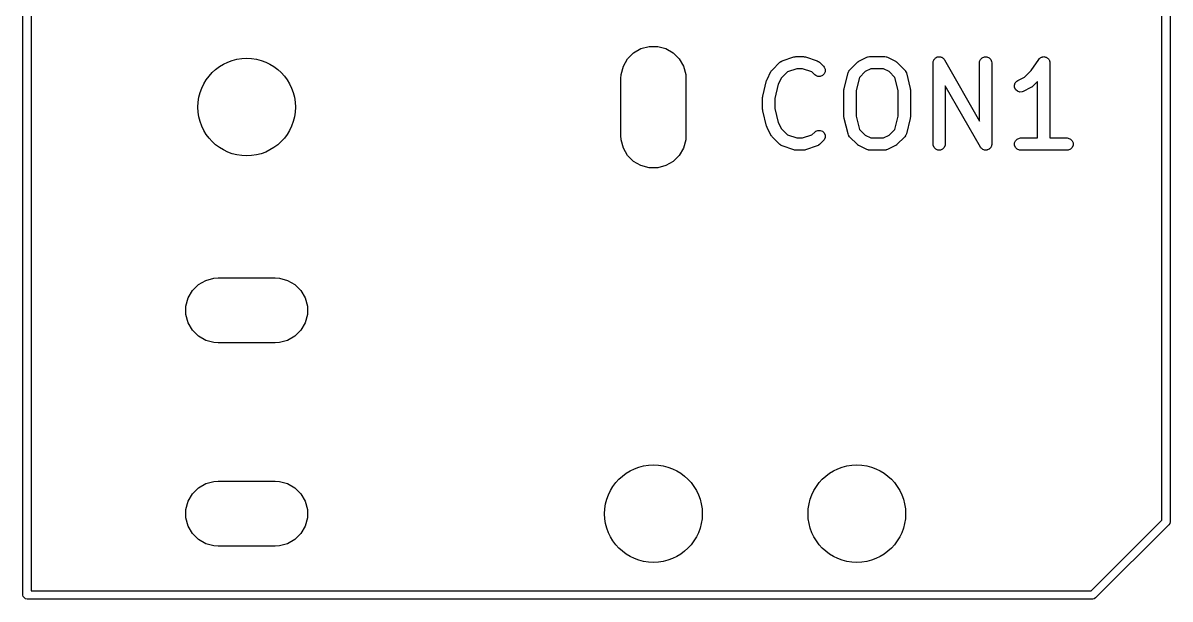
# Model space of a CAD drawing. Extents: x 2.26 to 6.35, y -6.6 to -4.52.
# Drawn here: x 5.761 to 6.316, y -5.163 to -4.884 of the extents above; entities that cross this region are included whole.
import ezdxf

# ---------------------------------------------------------------- set-up
doc = ezdxf.new("R2010")
doc.units = 0
doc.header["$MEASUREMENT"] = 0
doc.layers.add('BLACK', color=7, linetype='CONTINUOUS')

msp = doc.modelspace()

# ---------------------------------------------------------------- linework, layer by layer
at = {"layer": 'BLACK', "linetype": 'CONTINUOUS'}
for p, q in [((5.76059, -5.16122), (5.76059, -4.68878)), ((6.31571, -4.68878), (6.31571, -5.12579)), ((5.76453, -4.69075), (5.76453, -5.15925)), ((6.31177, -5.12497), (6.31177, -4.69075)), ((6.05968, -4.89667), (6.06365, -4.89561)), ((6.06365, -4.89561), (6.06776, -4.89561)), ((6.06776, -4.89561), (6.07174, -4.89667)), ((6.05116, -4.90519), (6.05321, -4.90163)), ((6.05321, -4.90163), (6.05612, -4.89873)), ((6.05612, -4.89873), (6.05968, -4.89667)), ((6.07174, -4.89667), (6.0753, -4.89873)), ((6.0753, -4.89873), (6.0782, -4.90163)), ((6.0782, -4.90163), (6.08026, -4.90519)), ((6.12805, -4.90261), (6.13367, -4.90073)), ((6.13367, -4.90073), (6.13396, -4.90067)), ((6.13396, -4.90067), (6.13403, -4.90064)), ((6.13403, -4.90064), (6.13413, -4.90063)), ((6.13413, -4.90063), (6.13424, -4.90061)), ((6.13424, -4.90061), (6.13431, -4.90061)), ((6.13431, -4.90061), (6.13461, -4.90058)), ((6.13461, -4.90058), (6.13836, -4.90058)), ((6.13836, -4.90058), (6.13865, -4.90061)), ((6.13865, -4.90061), (6.13873, -4.90061)), ((6.13873, -4.90061), (6.13883, -4.90063)), ((6.13883, -4.90063), (6.13893, -4.90064)), ((6.13893, -4.90064), (6.139, -4.90067)), ((6.139, -4.90067), (6.13929, -4.90073)), ((6.13929, -4.90073), (6.14491, -4.90261)), ((6.16516, -4.90277), (6.16891, -4.9009)), ((6.16891, -4.9009), (6.16945, -4.90069)), ((6.16945, -4.90069), (6.16955, -4.90068)), ((6.16955, -4.90068), (6.16965, -4.90064)), ((6.16965, -4.90064), (6.17023, -4.90058)), ((6.17023, -4.90058), (6.17773, -4.90058)), ((6.17773, -4.90058), (6.1783, -4.90064)), ((6.1783, -4.90064), (6.1784, -4.90068)), ((6.1784, -4.90068), (6.17851, -4.90069)), ((6.17851, -4.90069), (6.17905, -4.9009)), ((6.17905, -4.9009), (6.1828, -4.90277)), ((6.20152, -4.9019), (6.2018, -4.90162)), ((6.2018, -4.90162), (6.20204, -4.90131)), ((6.20204, -4.90131), (6.2022, -4.90121)), ((6.2022, -4.90121), (6.20233, -4.90108)), ((6.20233, -4.90108), (6.20269, -4.90093)), ((6.20269, -4.90093), (6.20304, -4.90074)), ((6.20304, -4.90074), (6.20322, -4.90071)), ((6.20322, -4.90071), (6.2034, -4.90064)), ((6.2034, -4.90064), (6.20379, -4.90064)), ((6.20379, -4.90064), (6.20418, -4.90059)), ((6.20418, -4.90059), (6.20436, -4.90064)), ((6.20436, -4.90064), (6.20455, -4.90064)), ((6.20455, -4.90064), (6.20491, -4.90079)), ((6.20491, -4.90079), (6.20529, -4.90089)), ((6.20529, -4.90089), (6.20544, -4.90101)), ((6.20544, -4.90101), (6.20561, -4.90108)), ((6.20561, -4.90108), (6.20589, -4.90136)), ((6.20589, -4.90136), (6.2062, -4.9016)), ((6.2062, -4.9016), (6.20637, -4.90184)), ((6.22401, -4.9019), (6.22483, -4.90108)), ((6.22483, -4.90108), (6.22589, -4.90064)), ((6.22589, -4.90064), (6.22705, -4.90064)), ((6.22705, -4.90064), (6.22811, -4.90108)), ((6.22811, -4.90108), (6.22892, -4.9019)), ((6.25214, -4.90189), (6.2525, -4.90145)), ((6.2525, -4.90145), (6.25274, -4.90129)), ((6.25274, -4.90129), (6.25295, -4.90108)), ((6.25295, -4.90108), (6.25322, -4.90097)), ((6.25322, -4.90097), (6.25346, -4.90081)), ((6.25346, -4.90081), (6.25375, -4.90075)), ((6.25375, -4.90075), (6.25402, -4.90064)), ((6.25402, -4.90064), (6.2543, -4.90064)), ((6.2543, -4.90064), (6.25459, -4.90058)), ((6.25459, -4.90058), (6.25487, -4.90064)), ((6.25487, -4.90064), (6.25517, -4.90064)), ((6.25517, -4.90064), (6.25543, -4.90075)), ((6.25543, -4.90075), (6.25572, -4.90081)), ((6.25572, -4.90081), (6.25596, -4.90097)), ((6.25596, -4.90097), (6.25623, -4.90108)), ((6.25623, -4.90108), (6.25644, -4.90129)), ((6.25644, -4.90129), (6.25668, -4.90145)), ((6.25668, -4.90145), (6.25684, -4.90169)), ((6.25684, -4.90169), (6.25705, -4.9019)), ((6.0501, -4.90916), (6.05116, -4.90519)), ((6.08026, -4.90519), (6.08132, -4.90916)), ((6.12296, -4.9073), (6.12314, -4.90707)), ((6.12314, -4.90707), (6.12689, -4.90332)), ((6.12689, -4.90332), (6.12734, -4.90296)), ((6.12734, -4.90296), (6.12744, -4.90292)), ((6.12744, -4.90292), (6.12752, -4.90285)), ((6.12752, -4.90285), (6.12805, -4.90261)), ((6.13509, -4.90649), (6.13058, -4.90799)), ((6.13788, -4.90649), (6.13509, -4.90649)), ((6.14239, -4.90799), (6.13788, -4.90649)), ((6.14491, -4.90261), (6.14544, -4.90285)), ((6.14544, -4.90285), (6.14552, -4.90292)), ((6.14552, -4.90292), (6.14562, -4.90296)), ((6.14562, -4.90296), (6.14607, -4.90332)), ((6.14607, -4.90332), (6.14794, -4.9052)), ((6.14794, -4.9052), (6.14831, -4.90565)), ((6.14831, -4.90565), (6.14875, -4.90671)), ((6.14875, -4.90671), (6.14875, -4.90786)), ((6.16027, -4.90752), (6.16064, -4.90707)), ((6.16064, -4.90707), (6.16439, -4.90332)), ((6.16439, -4.90332), (6.16462, -4.90314)), ((6.16462, -4.90314), (6.16467, -4.90308)), ((6.16467, -4.90308), (6.16476, -4.90302)), ((6.16476, -4.90302), (6.16484, -4.90296)), ((6.16484, -4.90296), (6.16491, -4.90293)), ((6.16491, -4.90293), (6.16516, -4.90277)), ((6.17092, -4.90649), (6.16823, -4.90784)), ((6.17703, -4.90649), (6.17092, -4.90649)), ((6.17973, -4.90784), (6.17703, -4.90649)), ((6.1828, -4.90277), (6.18304, -4.90293)), ((6.18304, -4.90293), (6.18312, -4.90296)), ((6.18312, -4.90296), (6.1832, -4.90302)), ((6.1832, -4.90302), (6.18329, -4.90308)), ((6.18329, -4.90308), (6.18334, -4.90314)), ((6.18334, -4.90314), (6.18356, -4.90332)), ((6.18356, -4.90332), (6.18731, -4.90707)), ((6.18731, -4.90707), (6.18768, -4.90752)), ((6.20102, -4.90354), (6.20103, -4.90339)), ((6.20102, -4.94291), (6.20102, -4.90354)), ((6.20103, -4.90333), (6.20105, -4.90325)), ((6.20103, -4.90339), (6.20103, -4.90333)), ((6.20105, -4.90325), (6.20108, -4.90296)), ((6.20108, -4.90296), (6.20123, -4.9026)), ((6.20123, -4.9026), (6.20133, -4.90222)), ((6.20133, -4.90222), (6.20145, -4.90207)), ((6.20145, -4.90207), (6.20152, -4.9019)), ((6.20637, -4.90184), (6.20643, -4.9019)), ((6.20643, -4.9019), (6.20645, -4.90195)), ((6.20645, -4.90195), (6.20654, -4.90207)), ((6.20654, -4.90207), (6.22352, -4.93179)), ((6.22352, -4.90354), (6.22357, -4.90296)), ((6.22352, -4.93179), (6.22352, -4.90354)), ((6.22357, -4.90296), (6.22401, -4.9019)), ((6.22892, -4.9019), (6.22937, -4.90296)), ((6.22937, -4.90296), (6.22942, -4.90354)), ((6.22942, -4.90354), (6.22942, -4.94291)), ((6.24855, -4.90728), (6.25213, -4.9019)), ((6.25213, -4.9019), (6.25214, -4.9019)), ((6.25214, -4.9019), (6.25214, -4.90189)), ((6.25214, -4.9019), (6.25214, -4.9019)), ((6.25705, -4.9019), (6.25716, -4.90216)), ((6.25716, -4.90216), (6.25732, -4.9024)), ((6.25732, -4.9024), (6.25738, -4.90269)), ((6.25738, -4.90269), (6.25749, -4.90296)), ((6.25749, -4.90296), (6.25754, -4.90353)), ((6.25754, -4.90353), (6.25754, -4.90353)), ((6.25754, -4.90353), (6.25754, -4.90353)), ((6.25754, -4.90353), (6.25754, -4.90354)), ((6.25754, -4.90354), (6.25754, -4.93995)), ((6.04996, -4.91122), (6.0501, -4.90916)), ((6.04996, -4.93878), (6.04996, -4.91122)), ((6.08132, -4.90916), (6.08146, -4.91122)), ((6.08146, -4.91122), (6.08146, -4.93878)), ((6.11862, -4.91969), (6.12049, -4.91219)), ((6.12049, -4.91219), (6.12051, -4.91215)), ((6.12051, -4.91213), (6.1206, -4.91189)), ((6.12051, -4.91215), (6.12051, -4.91213)), ((6.1206, -4.91189), (6.12069, -4.91165)), ((6.12069, -4.91165), (6.1207, -4.91163)), ((6.1207, -4.91163), (6.12072, -4.91159)), ((6.12072, -4.91159), (6.12259, -4.90784)), ((6.12259, -4.90784), (6.12275, -4.90759)), ((6.12275, -4.90759), (6.12278, -4.90752)), ((6.12278, -4.90752), (6.12284, -4.90744)), ((6.12284, -4.90744), (6.1229, -4.90735)), ((6.1229, -4.90735), (6.12296, -4.9073)), ((6.12766, -4.91091), (6.12614, -4.91394)), ((6.13058, -4.90799), (6.12766, -4.91091)), ((6.14377, -4.90937), (6.14239, -4.90799)), ((6.14421, -4.90974), (6.14377, -4.90937)), ((6.14528, -4.91018), (6.14421, -4.90974)), ((6.14643, -4.91018), (6.14528, -4.91018)), ((6.1475, -4.90974), (6.14643, -4.91018)), ((6.14831, -4.90893), (6.1475, -4.90974)), ((6.14875, -4.90786), (6.14831, -4.90893)), ((6.15799, -4.91594), (6.15986, -4.90844)), ((6.15986, -4.90844), (6.16006, -4.9079)), ((6.16006, -4.9079), (6.16019, -4.90772)), ((6.16019, -4.90772), (6.16027, -4.90752)), ((6.16539, -4.91067), (6.16381, -4.91702)), ((6.16823, -4.90784), (6.16539, -4.91067)), ((6.18256, -4.91067), (6.17973, -4.90784)), ((6.18415, -4.91702), (6.18256, -4.91067)), ((6.18768, -4.90752), (6.18776, -4.90772)), ((6.18776, -4.90772), (6.18789, -4.9079)), ((6.18789, -4.9079), (6.18809, -4.90844)), ((6.18809, -4.90844), (6.18996, -4.91594)), ((6.24078, -4.91332), (6.24153, -4.91245)), ((6.24153, -4.91245), (6.24202, -4.91214)), ((6.24202, -4.91214), (6.24534, -4.91048)), ((6.24534, -4.91048), (6.24855, -4.90728)), ((6.25164, -4.91254), (6.24918, -4.915)), ((6.25164, -4.93995), (6.25164, -4.91254)), ((6.12614, -4.91394), (6.12444, -4.92077)), ((6.1579, -4.91652), (6.15794, -4.9163)), ((6.15791, -4.91656), (6.1579, -4.91652)), ((6.1579, -4.91666), (6.15791, -4.91656)), ((6.1579, -4.92978), (6.1579, -4.91666)), ((6.15794, -4.9163), (6.15796, -4.91608)), ((6.15796, -4.91608), (6.15797, -4.91604)), ((6.15797, -4.91604), (6.15799, -4.91594)), ((6.16381, -4.91702), (6.16381, -4.92942)), ((6.18415, -4.92942), (6.18415, -4.91702)), ((6.18996, -4.91594), (6.18998, -4.91604)), ((6.18998, -4.91604), (6.19, -4.91608)), ((6.19, -4.91608), (6.19002, -4.9163)), ((6.19002, -4.9163), (6.19005, -4.91652)), ((6.19005, -4.91652), (6.19004, -4.91656)), ((6.19004, -4.91656), (6.19005, -4.91666)), ((6.19005, -4.91666), (6.19005, -4.92978)), ((6.22391, -4.94437), (6.20693, -4.91465)), ((6.20693, -4.91465), (6.20693, -4.94291)), ((6.24041, -4.91442), (6.24078, -4.91332)), ((6.24049, -4.91556), (6.24041, -4.91442)), ((6.24101, -4.9166), (6.24049, -4.91556)), ((6.24188, -4.91735), (6.24101, -4.9166)), ((6.24297, -4.91771), (6.24188, -4.91735)), ((6.24412, -4.91763), (6.24297, -4.91771)), ((6.24466, -4.91743), (6.24412, -4.91763)), ((6.24841, -4.91555), (6.24466, -4.91743)), ((6.24866, -4.91539), (6.24841, -4.91555)), ((6.24873, -4.91537), (6.24866, -4.91539)), ((6.24881, -4.9153), (6.24873, -4.91537)), ((6.2489, -4.91524), (6.24881, -4.9153)), ((6.24895, -4.91518), (6.2489, -4.91524)), ((6.24918, -4.915), (6.24895, -4.91518)), ((6.11853, -4.92027), (6.11857, -4.92005)), ((6.11854, -4.92031), (6.11853, -4.92027)), ((6.11853, -4.92041), (6.11854, -4.92031)), ((6.11853, -4.92603), (6.11853, -4.92041)), ((6.11857, -4.92005), (6.11859, -4.91983)), ((6.11859, -4.91983), (6.1186, -4.91979)), ((6.1186, -4.91979), (6.11862, -4.91969)), ((6.12444, -4.92077), (6.12444, -4.92567)), ((6.11854, -4.92613), (6.11853, -4.92603)), ((6.11853, -4.92618), (6.11854, -4.92613)), ((6.11857, -4.92639), (6.11853, -4.92618)), ((6.11859, -4.92661), (6.11857, -4.92639)), ((6.1186, -4.92665), (6.11859, -4.92661)), ((6.11862, -4.92675), (6.1186, -4.92665)), ((6.12049, -4.93425), (6.11862, -4.92675)), ((6.12444, -4.92567), (6.12614, -4.9325)), ((6.16381, -4.92942), (6.16539, -4.93577)), ((6.18256, -4.93577), (6.18415, -4.92942)), ((6.12051, -4.93429), (6.12049, -4.93425)), ((6.12051, -4.93431), (6.12051, -4.93429)), ((6.1206, -4.93455), (6.12051, -4.93431)), ((6.12069, -4.93479), (6.1206, -4.93455)), ((6.1207, -4.93481), (6.12069, -4.93479)), ((6.12072, -4.93485), (6.1207, -4.93481)), ((6.12259, -4.9386), (6.12072, -4.93485)), ((6.12614, -4.9325), (6.12766, -4.93553)), ((6.15791, -4.92988), (6.1579, -4.92978)), ((6.1579, -4.92993), (6.15791, -4.92988)), ((6.15794, -4.93014), (6.1579, -4.92993)), ((6.15796, -4.93036), (6.15794, -4.93014)), ((6.15797, -4.9304), (6.15796, -4.93036)), ((6.15799, -4.9305), (6.15797, -4.9304)), ((6.15986, -4.938), (6.15799, -4.9305)), ((6.18996, -4.9305), (6.18809, -4.938)), ((6.18998, -4.9304), (6.18996, -4.9305)), ((6.19, -4.93036), (6.18998, -4.9304)), ((6.19002, -4.93014), (6.19, -4.93036)), ((6.19005, -4.92993), (6.19002, -4.93014)), ((6.19005, -4.92978), (6.19004, -4.92988)), ((6.19004, -4.92988), (6.19005, -4.92993)), ((6.0501, -4.94084), (6.04996, -4.93878)), ((6.08146, -4.93878), (6.08132, -4.94084)), ((6.12275, -4.93885), (6.12259, -4.9386)), ((6.12278, -4.93892), (6.12275, -4.93885)), ((6.12284, -4.939), (6.12278, -4.93892)), ((6.1229, -4.93909), (6.12284, -4.939)), ((6.12296, -4.93914), (6.1229, -4.93909)), ((6.12314, -4.93937), (6.12296, -4.93914)), ((6.12689, -4.94312), (6.12314, -4.93937)), ((6.12766, -4.93553), (6.13058, -4.93845)), ((6.13058, -4.93845), (6.13509, -4.93995)), ((6.13509, -4.93995), (6.13788, -4.93995)), ((6.13788, -4.93995), (6.14239, -4.93845)), ((6.14239, -4.93845), (6.14377, -4.93707)), ((6.14377, -4.93707), (6.14421, -4.9367)), ((6.14421, -4.9367), (6.14528, -4.93626)), ((6.14528, -4.93626), (6.14643, -4.93626)), ((6.14643, -4.93626), (6.1475, -4.9367)), ((6.1475, -4.9367), (6.14831, -4.93752)), ((6.14831, -4.93752), (6.14875, -4.93858)), ((6.14875, -4.93973), (6.14831, -4.9408)), ((6.14875, -4.93858), (6.14875, -4.93973)), ((6.16006, -4.93854), (6.15986, -4.938)), ((6.16019, -4.93872), (6.16006, -4.93854)), ((6.16027, -4.93892), (6.16019, -4.93872)), ((6.16064, -4.93937), (6.16027, -4.93892)), ((6.16439, -4.94312), (6.16064, -4.93937)), ((6.16539, -4.93577), (6.16823, -4.9386)), ((6.16823, -4.9386), (6.17092, -4.93995)), ((6.17092, -4.93995), (6.17703, -4.93995)), ((6.17703, -4.93995), (6.17973, -4.9386)), ((6.17973, -4.9386), (6.18256, -4.93577)), ((6.18731, -4.93937), (6.18356, -4.94312)), ((6.18768, -4.93892), (6.18731, -4.93937)), ((6.18776, -4.93872), (6.18768, -4.93892)), ((6.18789, -4.93854), (6.18776, -4.93872)), ((6.18809, -4.938), (6.18789, -4.93854)), ((6.24089, -4.94127), (6.2417, -4.94045)), ((6.2417, -4.94045), (6.24277, -4.94001)), ((6.24277, -4.94001), (6.24334, -4.93995)), ((6.24334, -4.93995), (6.25164, -4.93995)), ((6.25754, -4.93995), (6.26584, -4.93995)), ((6.26584, -4.93995), (6.26642, -4.94001)), ((6.26642, -4.94001), (6.26748, -4.94045)), ((6.26748, -4.94045), (6.2683, -4.94127)), ((6.05116, -4.94481), (6.0501, -4.94084)), ((6.05321, -4.94837), (6.05116, -4.94481)), ((6.08026, -4.94481), (6.0782, -4.94837)), ((6.08132, -4.94084), (6.08026, -4.94481)), ((6.12734, -4.94349), (6.12689, -4.94312)), ((6.12744, -4.94353), (6.12734, -4.94349)), ((6.12752, -4.9436), (6.12744, -4.94353)), ((6.12805, -4.94383), (6.12752, -4.9436)), ((6.13367, -4.94571), (6.12805, -4.94383)), ((6.13396, -4.94577), (6.13367, -4.94571)), ((6.13403, -4.9458), (6.13396, -4.94577)), ((6.13413, -4.94581), (6.13403, -4.9458)), ((6.13424, -4.94584), (6.13413, -4.94581)), ((6.13431, -4.94583), (6.13424, -4.94584)), ((6.13461, -4.94586), (6.13431, -4.94583)), ((6.13836, -4.94586), (6.13461, -4.94586)), ((6.13865, -4.94583), (6.13836, -4.94586)), ((6.13873, -4.94584), (6.13865, -4.94583)), ((6.13883, -4.94581), (6.13873, -4.94584)), ((6.13893, -4.9458), (6.13883, -4.94581)), ((6.139, -4.94577), (6.13893, -4.9458)), ((6.13929, -4.94571), (6.139, -4.94577)), ((6.14491, -4.94383), (6.13929, -4.94571)), ((6.14544, -4.9436), (6.14491, -4.94383)), ((6.14552, -4.94353), (6.14544, -4.9436)), ((6.14562, -4.94349), (6.14552, -4.94353)), ((6.14607, -4.94312), (6.14562, -4.94349)), ((6.14794, -4.94124), (6.14607, -4.94312)), ((6.14831, -4.9408), (6.14794, -4.94124)), ((6.16462, -4.94331), (6.16439, -4.94312)), ((6.16467, -4.94336), (6.16462, -4.94331)), ((6.16476, -4.94342), (6.16467, -4.94336)), ((6.16484, -4.94349), (6.16476, -4.94342)), ((6.16491, -4.94352), (6.16484, -4.94349)), ((6.16516, -4.94367), (6.16491, -4.94352)), ((6.16891, -4.94555), (6.16516, -4.94367)), ((6.16945, -4.94575), (6.16891, -4.94555)), ((6.16955, -4.94576), (6.16945, -4.94575)), ((6.16965, -4.9458), (6.16955, -4.94576)), ((6.17023, -4.94586), (6.16965, -4.9458)), ((6.17773, -4.94586), (6.17023, -4.94586)), ((6.1783, -4.9458), (6.17773, -4.94586)), ((6.1784, -4.94576), (6.1783, -4.9458)), ((6.17851, -4.94575), (6.1784, -4.94576)), ((6.17905, -4.94555), (6.17851, -4.94575)), ((6.1828, -4.94367), (6.17905, -4.94555)), ((6.18304, -4.94352), (6.1828, -4.94367)), ((6.18312, -4.94349), (6.18304, -4.94352)), ((6.1832, -4.94342), (6.18312, -4.94349)), ((6.18329, -4.94336), (6.1832, -4.94342)), ((6.18334, -4.94331), (6.18329, -4.94336)), ((6.18356, -4.94312), (6.18334, -4.94331)), ((6.20108, -4.94348), (6.20102, -4.94291)), ((6.20152, -4.94455), (6.20108, -4.94348)), ((6.20233, -4.94536), (6.20152, -4.94455)), ((6.2034, -4.9458), (6.20233, -4.94536)), ((6.20455, -4.9458), (6.2034, -4.9458)), ((6.20561, -4.94536), (6.20455, -4.9458)), ((6.20643, -4.94455), (6.20561, -4.94536)), ((6.20687, -4.94348), (6.20643, -4.94455)), ((6.20693, -4.94291), (6.20687, -4.94348)), ((6.22399, -4.94449), (6.22391, -4.94437)), ((6.22401, -4.94455), (6.22399, -4.94449)), ((6.22407, -4.9446), (6.22401, -4.94455)), ((6.22424, -4.94484), (6.22407, -4.9446)), ((6.22455, -4.94508), (6.22424, -4.94484)), ((6.22483, -4.94536), (6.22455, -4.94508)), ((6.225, -4.94543), (6.22483, -4.94536)), ((6.22515, -4.94555), (6.225, -4.94543)), ((6.22553, -4.94565), (6.22515, -4.94555)), ((6.22589, -4.9458), (6.22553, -4.94565)), ((6.22608, -4.9458), (6.22589, -4.9458)), ((6.22626, -4.94585), (6.22608, -4.9458)), ((6.22665, -4.9458), (6.22626, -4.94585)), ((6.22705, -4.9458), (6.22665, -4.9458)), ((6.22722, -4.94573), (6.22705, -4.9458)), ((6.22741, -4.94571), (6.22722, -4.94573)), ((6.22775, -4.94551), (6.22741, -4.94571)), ((6.22811, -4.94536), (6.22775, -4.94551)), ((6.22824, -4.94523), (6.22811, -4.94536)), ((6.22841, -4.94513), (6.22824, -4.94523)), ((6.22865, -4.94482), (6.22841, -4.94513)), ((6.22892, -4.94455), (6.22865, -4.94482)), ((6.229, -4.94437), (6.22892, -4.94455)), ((6.22911, -4.94422), (6.229, -4.94437)), ((6.22922, -4.94385), (6.22911, -4.94422)), ((6.22937, -4.94348), (6.22922, -4.94385)), ((6.22939, -4.94319), (6.22937, -4.94348)), ((6.22942, -4.94311), (6.22939, -4.94319)), ((6.22942, -4.94291), (6.22941, -4.94305)), ((6.22941, -4.94305), (6.22942, -4.94311)), ((6.24045, -4.94233), (6.24089, -4.94127)), ((6.24045, -4.94348), (6.24045, -4.94233)), ((6.24089, -4.94455), (6.24045, -4.94348)), ((6.2417, -4.94536), (6.24089, -4.94455)), ((6.24277, -4.9458), (6.2417, -4.94536)), ((6.24334, -4.94586), (6.24277, -4.9458)), ((6.26584, -4.94586), (6.24334, -4.94586)), ((6.26642, -4.9458), (6.26584, -4.94586)), ((6.26748, -4.94536), (6.26642, -4.9458)), ((6.2683, -4.94455), (6.26748, -4.94536)), ((6.2683, -4.94127), (6.26874, -4.94233)), ((6.26874, -4.94348), (6.2683, -4.94455)), ((6.26874, -4.94233), (6.26874, -4.94348)), ((6.05612, -4.95127), (6.05321, -4.94837)), ((6.05968, -4.95333), (6.05612, -4.95127)), ((6.0753, -4.95127), (6.07174, -4.95333)), ((6.0782, -4.94837), (6.0753, -4.95127)), ((6.06365, -4.95439), (6.05968, -4.95333)), ((6.06776, -4.95439), (6.06365, -4.95439)), ((6.07174, -4.95333), (6.06776, -4.95439)), ((5.84258, -5.01384), (5.84549, -5.01093)), ((5.84549, -5.01093), (5.84905, -5.00888)), ((5.84905, -5.00888), (5.85302, -5.00781)), ((5.85302, -5.00781), (5.85508, -5.00768)), ((5.85508, -5.00768), (5.88264, -5.00768)), ((5.88264, -5.00768), (5.88469, -5.00781)), ((5.88469, -5.00781), (5.88866, -5.00888)), ((5.88866, -5.00888), (5.89222, -5.01093)), ((5.89222, -5.01093), (5.89513, -5.01384)), ((5.83947, -5.02137), (5.84053, -5.0174)), ((5.84053, -5.0174), (5.84258, -5.01384)), ((5.89513, -5.01384), (5.89719, -5.0174)), ((5.89719, -5.0174), (5.89825, -5.02137)), ((5.83947, -5.02548), (5.83947, -5.02137)), ((5.89825, -5.02137), (5.89825, -5.02548)), ((5.84053, -5.02945), (5.83947, -5.02548)), ((5.89825, -5.02548), (5.89719, -5.02945)), ((5.84258, -5.03301), (5.84053, -5.02945)), ((5.84549, -5.03592), (5.84258, -5.03301)), ((5.89513, -5.03301), (5.89222, -5.03592)), ((5.89719, -5.02945), (5.89513, -5.03301)), ((5.84905, -5.03797), (5.84549, -5.03592)), ((5.85302, -5.03904), (5.84905, -5.03797)), ((5.85508, -5.03917), (5.85302, -5.03904)), ((5.88264, -5.03917), (5.85508, -5.03917)), ((5.88469, -5.03904), (5.88264, -5.03917)), ((5.88866, -5.03797), (5.88469, -5.03904)), ((5.89222, -5.03592), (5.88866, -5.03797)), ((5.84905, -5.1073), (5.85302, -5.10624)), ((5.85302, -5.10624), (5.85508, -5.1061)), ((5.85508, -5.1061), (5.88264, -5.1061)), ((5.88264, -5.1061), (5.88469, -5.10624)), ((5.88469, -5.10624), (5.88866, -5.1073)), ((5.84053, -5.11582), (5.84258, -5.11226)), ((5.84258, -5.11226), (5.84549, -5.10936)), ((5.84549, -5.10936), (5.84905, -5.1073)), ((5.88866, -5.1073), (5.89222, -5.10936)), ((5.89222, -5.10936), (5.89513, -5.11226)), ((5.89513, -5.11226), (5.89719, -5.11582)), ((5.83947, -5.11979), (5.84053, -5.11582)), ((5.89719, -5.11582), (5.89825, -5.11979)), ((5.83947, -5.12391), (5.83947, -5.11979)), ((5.89825, -5.11979), (5.89825, -5.12391)), ((5.84053, -5.12788), (5.83947, -5.12391)), ((5.84258, -5.13144), (5.84053, -5.12788)), ((5.89719, -5.12788), (5.89513, -5.13144)), ((5.89825, -5.12391), (5.89719, -5.12788)), ((6.27749, -5.15925), (6.31177, -5.12497)), ((6.31513, -5.12718), (6.2797, -5.16261)), ((6.31556, -5.12654), (6.31513, -5.12718)), ((6.31571, -5.12579), (6.31556, -5.12654)), ((5.84549, -5.13434), (5.84258, -5.13144)), ((5.84905, -5.1364), (5.84549, -5.13434)), ((5.89222, -5.13434), (5.88866, -5.1364)), ((5.89513, -5.13144), (5.89222, -5.13434)), ((5.85302, -5.13746), (5.84905, -5.1364)), ((5.85508, -5.1376), (5.85302, -5.13746)), ((5.88264, -5.1376), (5.85508, -5.1376)), ((5.88469, -5.13746), (5.88264, -5.1376)), ((5.88866, -5.1364), (5.88469, -5.13746)), ((5.76074, -5.16197), (5.76059, -5.16122)), ((5.76181, -5.16304), (5.76074, -5.16197)), ((5.76453, -5.15925), (6.27749, -5.15925)), ((5.76256, -5.16319), (5.76181, -5.16304)), ((6.27831, -5.16319), (5.76256, -5.16319)), ((6.27906, -5.16304), (6.27831, -5.16319)), ((6.2797, -5.16261), (6.27906, -5.16304))]:
    msp.add_line(p, q, dxfattribs=at)
at = {"layer": 'BLACK'}
for centre in [(5.86886, -4.925), (6.06571, -5.12185), (6.16413, -5.12185)]:
    msp.add_circle(centre, 0.02362, dxfattribs=at)

doc.saveas('drawing.dxf')
